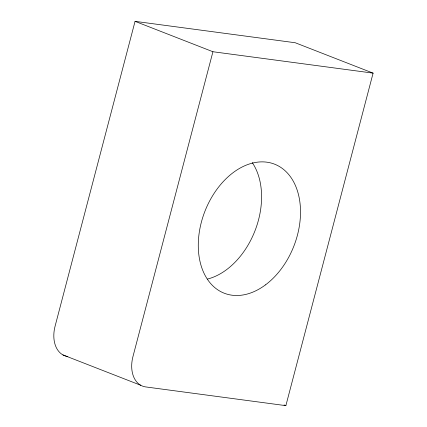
<?xml version="1.0" encoding="UTF-8"?>
<svg xmlns="http://www.w3.org/2000/svg" width="427" height="427" viewBox="0 0 427 427"><rect width="100%" height="100%" fill="white"/><g stroke="black" fill="none" stroke-linecap="round" stroke-linejoin="round"><path stroke-width="0.64" d="M373.102 73.134L212.929 51.736L132.962 356.545A28.855 19.898 -68.7 0 0 145.714 386.926L285.871 405.65L373.102 73.134L295.238 42.748L135.06 21.35L55.094 326.159A28.855 19.898 -68.7 0 0 67.85 356.54M135.06 21.35L212.929 51.736M284.014 404.924L285.871 405.65M62.913 354.906L140.782 385.293M252.229 162.57A69.254 47.76 -68.7 0 1 255.154 230.361A69.254 47.76 -68.7 0 1 207.49 279.061M265.471 284.878A69.254 47.76 -68.7 0 0 283.395 169.289A69.254 47.76 -68.7 0 0 199.334 231.914A69.254 47.76 -68.7 0 0 265.471 284.878"/></g></svg>
